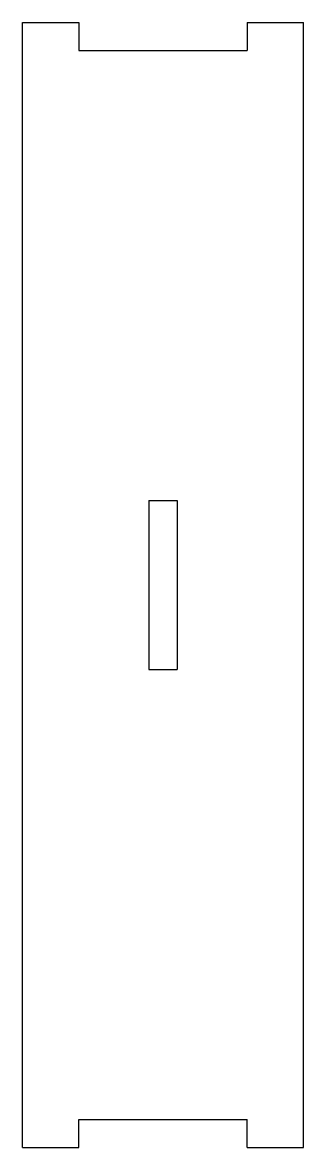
# Model space of a CAD drawing. Extents: x 0 to 50, y 0 to 200.
import ezdxf

# ---------------------------------------------------------------- set-up
doc = ezdxf.new("R2010")
doc.units = 0
doc.layers.add('VISIBLE', color=7, linetype='CONTINUOUS')

msp = doc.modelspace()

# ---------------------------------------------------------------- linework, layer by layer
at = {"layer": 'VISIBLE'}
for p, q in [((0, 200), (10, 200)), ((0, 0), (0, 200)), ((10, 200), (10, 195)), ((40, 200), (50, 200)), ((40, 200), (40, 195)), ((50, 0), (50, 200)), ((10, 195), (40, 195)), ((22.5, 115), (22.5, 85)), ((22.5, 115), (27.5, 115)), ((27.5, 115), (27.5, 85)), ((22.5, 85), (27.5, 85)), ((10, 0), (10, 5)), ((10, 5), (40, 5)), ((40, 0), (40, 5)), ((0, 0), (10, 0)), ((40, 0), (50, 0))]:
    msp.add_line(p, q, dxfattribs=at)

doc.saveas('drawing.dxf')
